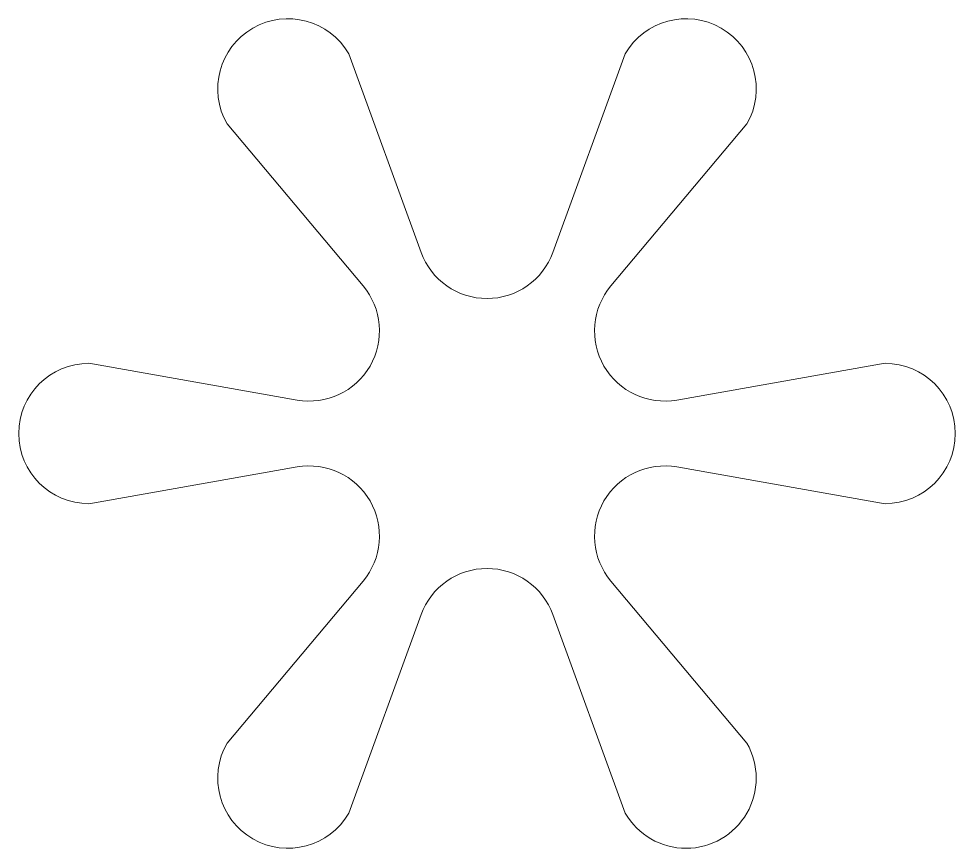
# Model space of a CAD drawing. Extents: x -1.89 to 1.89, y -1.67 to 1.67.
import ezdxf

# ---------------------------------------------------------------- set-up
doc = ezdxf.new("R2010")
doc.units = 0

msp = doc.modelspace()

# ---------------------------------------------------------------- linework, layer by layer
at = {"color": 0, "linetype": 'ByBlock', "lineweight": 18, "flags": 128}
msp.add_lwpolyline([(0.2657, -0.73, 0.700208), (-0.2657, -0.73), (-0.557, -1.5303, -1), (-1.0468, -1.2475), (-0.4994, -0.5951, 0.700208), (-0.7651, -0.1349), (-1.6037, -0.2828, -1), (-1.6037, 0.2828), (-0.7651, 0.1349, 0.700208), (-0.4994, 0.5951), (-1.0468, 1.2475, -1), (-0.557, 1.5303), (-0.2657, 0.73, 0.700208), (0.2657, 0.73), (0.557, 1.5303, -1), (1.0468, 1.2475), (0.4994, 0.5951, 0.700208), (0.7651, 0.1349), (1.6037, 0.2828, -1), (1.6037, -0.2828), (0.7651, -0.1349, 0.700208), (0.4994, -0.5951), (1.0468, -1.2475, -1), (0.557, -1.5303)], format="xyb", close=True, dxfattribs=at)

doc.saveas('drawing.dxf')
